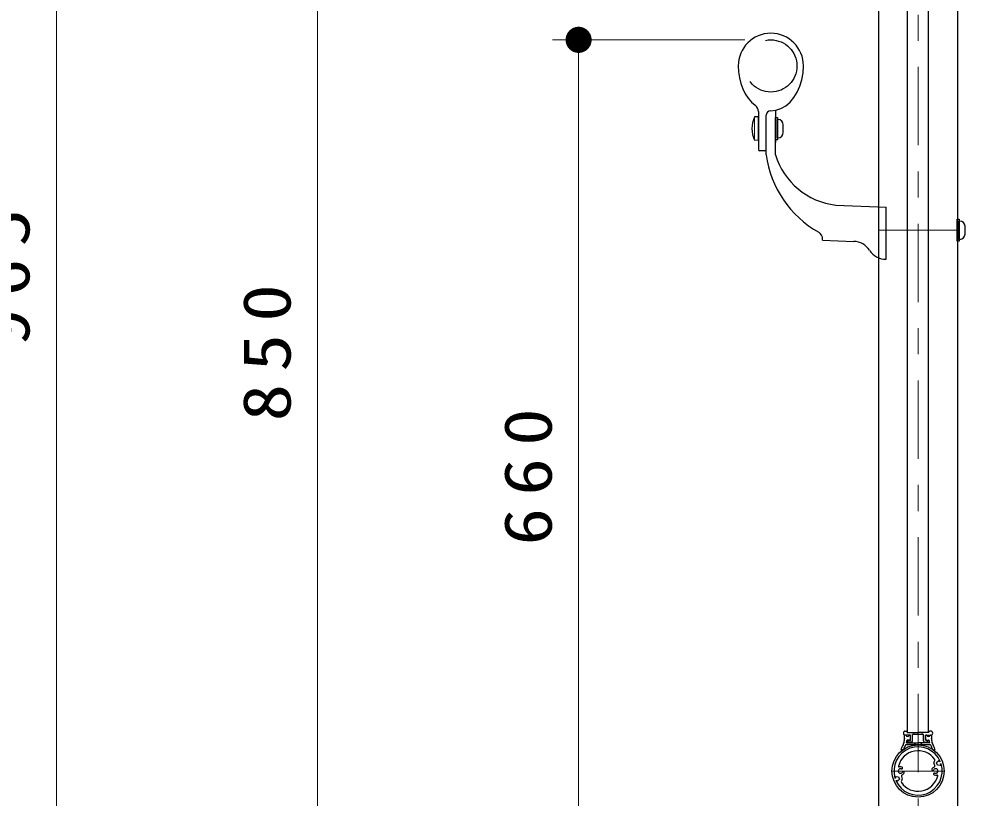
# Model space of a CAD drawing. Units: millimetres on the paper, scale 1:20. Extents: x -365 to 0, y 0 to 257.
# Drawn here: x -136.84 to -100.61, y 94.05 to 123.87 of the extents above; entities that cross this region are included whole.
import ezdxf

# ---------------------------------------------------------------- set-up
doc = ezdxf.new("R2010")
doc.units = ezdxf.units.MM
doc.linetypes.add('USER1', pattern=[4.5, 2.5, -2])
doc.linetypes.add('USER2', pattern=[6, 3, -1, 1, -1])
doc.layers.add('LY_1', color=7, linetype='Continuous', lineweight=25)
doc.styles.add('ＭＳ ゴシック', font='')
doc.styles.get('ＭＳ ゴシック').set_extended_font_data('MS Gothic')

# ---------------------------------------------------------------- blocks, each defined once
blk = doc.blocks.new('filled_dot')
at = {"color": 0, "linetype": 'Continuous', "lineweight": -2, "const_width": 1.25}
blk.add_lwpolyline([(-0.625, 0, 1), (0.625, 0, 1)], format="xyb", close=True, dxfattribs=at)

msp = doc.modelspace()

# ---------------------------------------------------------------- linework, layer by layer
at = {"layer": 'LY_1', "linetype": 'USER2', "lineweight": 13}
for p, q in [((-102.405, 140.034), (-102.405, 80.084)), ((-103.905, 115.784), (-100.605, 115.784)), ((-103.405, 95.084), (-101.405, 95.084))]:
    msp.add_line(p, q, dxfattribs=at)
at = {"layer": 'LY_1', "color": 4}
for p, q in [((-103.917, 139.584), (-103.917, 80.084)), ((-100.892, 139.584), (-100.892, 80.084)), ((-101.764, 95.297), (-101.799, 95.394)), ((-101.774, 95.458), (-101.785, 95.448)), ((-101.613, 95.468), (-101.694, 95.396)), ((-101.659, 95.302), (-101.694, 95.396)), ((-101.552, 95.299), (-101.659, 95.302)), ((-101.6, 95.43), (-101.613, 95.468)), ((-101.554, 95.447), (-101.6, 95.43)), ((-101.52, 95.353), (-101.565, 95.336)), ((-101.565, 95.336), (-101.552, 95.299)), ((-103.29, 94.815), (-103.244, 94.832)), ((-103.258, 94.869), (-103.15, 94.866)), ((-103.244, 94.832), (-103.258, 94.869)), ((-103.256, 94.721), (-103.21, 94.738)), ((-103.21, 94.738), (-103.196, 94.7)), ((-103.196, 94.7), (-103.116, 94.772)), ((-103.15, 94.866), (-103.116, 94.772)), ((-103.045, 94.871), (-103.01, 94.774)), ((-103.035, 94.71), (-103.024, 94.72))]:
    msp.add_line(p, q, dxfattribs=at)
at = {"layer": 'LY_1', "lineweight": 13}
for p, q in [((-135.405, 90.084), (-135.405, 138.334)), ((-125.405, 90.084), (-125.405, 132.571)), ((-109.043, 123.071), (-116.405, 123.071)), ((-115.405, 90.084), (-115.405, 123.071)), ((-108.668, 119.225), (-108.668, 120.118)), ((-108.768, 119.671), (-108.758, 119.671)), ((-108.758, 119.546), (-108.758, 119.796))]:
    msp.add_line(p, q, dxfattribs=at)
at = {"layer": 'LY_1', "color": 70}
for p, q in [((-102.807, 96.559), (-102.807, 136.859)), ((-102.007, 96.559), (-102.007, 136.859))]:
    msp.add_line(p, q, dxfattribs=at)
at = {"layer": 'LY_1'}
for p, q in [((-108.518, 120.325), (-108.518, 118.871)), ((-107.868, 120.376), (-107.868, 119.143)), ((-108.518, 120.121), (-108.668, 120.118)), ((-108.518, 119.221), (-108.518, 120.121)), ((-108.218, 118.671), (-108.218, 120.184)), ((-107.868, 118.671), (-107.868, 120.096)), ((-107.868, 120.096), (-107.788, 120.096)), ((-107.788, 120.096), (-107.788, 119.246)), ((-107.788, 119.321), (-107.788, 120.021)), ((-107.768, 120.021), (-107.788, 120.021)), ((-107.568, 119.521), (-107.568, 119.821)), ((-108.518, 119.221), (-108.668, 119.225)), ((-107.788, 119.246), (-107.868, 119.246)), ((-107.768, 119.321), (-107.788, 119.321)), ((-108.268, 118.821), (-108.468, 118.821)), ((-105.559, 116.745), (-103.631, 116.671)), ((-103.631, 114.671), (-103.631, 116.671)), ((-100.905, 115.359), (-100.905, 116.209)), ((-100.905, 116.209), (-100.825, 116.209)), ((-100.825, 116.209), (-100.825, 115.359)), ((-100.825, 116.169), (-100.825, 115.399)), ((-100.825, 115.434), (-100.825, 116.134)), ((-100.805, 116.134), (-100.825, 116.134)), ((-100.605, 115.634), (-100.605, 115.934)), ((-106.061, 115.401), (-106.061, 115.444)), ((-106.061, 115.401), (-104.864, 115.355)), ((-100.825, 115.359), (-100.905, 115.359)), ((-100.805, 115.434), (-100.825, 115.434)), ((-103.634, 114.821), (-103.631, 114.821)), ((-103.634, 114.671), (-103.631, 114.671))]:
    msp.add_line(p, q, dxfattribs=at)
at = {"layer": 'LY_1', "color": 190}
for p, q in [((-102.907, 96.609), (-102.844, 96.609)), ((-102.689, 96.459), (-102.907, 96.459)), ((-102.881, 96.459), (-102.904, 96.459)), ((-102.819, 96.559), (-102.819, 96.584)), ((-102.819, 96.559), (-102.407, 96.559)), ((-102.714, 96.459), (-102.738, 96.459)), ((-102.699, 96.294), (-102.699, 96.444)), ((-102.689, 96.279), (-102.689, 96.459)), ((-102.619, 96.234), (-102.619, 96.484)), ((-102.419, 96.484), (-102.619, 96.484)), ((-102.419, 96.484), (-102.407, 96.496)), ((-101.994, 96.559), (-102.407, 96.559)), ((-102.394, 96.484), (-102.407, 96.496)), ((-102.194, 96.484), (-102.394, 96.484)), ((-102.194, 96.234), (-102.194, 96.484)), ((-102.124, 96.459), (-101.907, 96.459)), ((-102.124, 96.279), (-102.124, 96.459)), ((-102.114, 96.294), (-102.114, 96.444)), ((-102.099, 96.459), (-102.076, 96.459)), ((-101.994, 96.559), (-101.994, 96.584)), ((-101.907, 96.609), (-101.969, 96.609)), ((-101.933, 96.459), (-101.909, 96.459)), ((-101.937, 96.084), (-102.876, 96.084)), ((-102.832, 96.159), (-102.419, 96.159)), ((-102.724, 96.269), (-102.807, 96.269)), ((-102.782, 96.194), (-102.782, 96.244)), ((-102.714, 96.254), (-102.772, 96.254)), ((-102.669, 96.184), (-102.772, 96.184)), ((-102.419, 96.159), (-102.407, 96.146)), ((-102.394, 96.159), (-102.407, 96.146)), ((-101.982, 96.159), (-102.394, 96.159)), ((-102.144, 96.184), (-102.042, 96.184)), ((-102.099, 96.254), (-102.042, 96.254)), ((-102.089, 96.269), (-102.006, 96.269)), ((-102.032, 96.194), (-102.032, 96.244)), ((-103.045, 95.878), (-103.056, 95.904)), ((-101.768, 95.878), (-101.758, 95.904))]:
    msp.add_line(p, q, dxfattribs=at)
at = {"layer": 'LY_1', "color": 190, "linetype": 'USER1', "lineweight": 13}
for p, q in [((-102.569, 96.484), (-102.569, 96.559)), ((-102.244, 96.484), (-102.244, 96.559)), ((-102.569, 96.159), (-102.519, 96.109)), ((-102.519, 96.109), (-102.519, 96.084)), ((-102.244, 96.159), (-102.294, 96.109)), ((-102.294, 96.084), (-102.294, 96.109))]:
    msp.add_line(p, q, dxfattribs=at)
at = {"layer": 'LY_1'}
for points in [[(-109.293, 122.071), (-109.281, 121.842), (-109.248, 121.617), (-109.193, 121.4), (-109.117, 121.196), (-109.021, 121.006), (-108.909, 120.837), (-108.78, 120.689), (-108.639, 120.566)], [(-108.043, 120.359), (-107.847, 120.38), (-107.656, 120.443), (-107.475, 120.545), (-107.308, 120.686), (-107.159, 120.86), (-107.031, 121.065), (-106.929, 121.294), (-106.854, 121.542), (-106.808, 121.804), (-106.793, 122.071)]]:
    msp.add_lwpolyline(points, dxfattribs=at)
at = {"layer": 'LY_1', "linetype": 'USER1'}
msp.add_circle((-108.043, 122.071), 1, dxfattribs=at)
at = {"layer": 'LY_1', "color": 21}
msp.add_circle((-102.405, 95.084), 1, dxfattribs=at)
at = {"layer": 'LY_1'}
for centre, radius, start, end in [((-108.043, 122.071), 1.25, 0, 180), ((-108.818, 120.325), 0.3, 0, 53.378), ((-108.043, 120.184), 0.175, 93, 180), ((-107.723, 119.671), 1.045, 154.7288, 205.2712), ((-107.768, 119.821), 0.2, 0, 90), ((-107.768, 119.521), 0.2, 270, 0), ((-108.468, 118.871), 0.05, 180, 270), ((-108.268, 118.871), 0.05, 270, 0), ((-104.251, 119.191), 4, 187.4588, 240.664), ((-105.238, 119.476), 2.75, 197.0152, 263.2948), ((-100.805, 115.934), 0.2, 0, 90), ((-106.361, 115.444), 0.3, 0, 60.1063), ((-100.805, 115.634), 0.2, 270, 0), ((-104.893, 114.606), 0.75, 32.9536, 87.8158), ((-103.634, 115.421), 0.75, 212.9536, 270)]:
    msp.add_arc(centre, radius, start, end, dxfattribs=at)
at = {"layer": 'LY_1', "color": 190}
for centre, radius, start, end in [((-102.888, 96.534), 0.0813, 126.8699, 233.1301), ((-102.907, 96.559), 0.05, 90, 126.8699), ((-102.907, 96.509), 0.05, 233.1301, 270), ((-104.069, 96.459), 1.15, 353.3794, 359.2623), ((-102.904, 96.444), 0.015, 90, 179.2623), ((-102.881, 96.444), 0.015, 20.0052, 90), ((-102.809, 96.47), 0.061, 200.0052, 339.9948), ((-102.844, 96.584), 0.025, 0, 90), ((-102.738, 96.444), 0.015, 90, 159.9948), ((-102.714, 96.444), 0.015, 0, 90), ((-102.099, 96.444), 0.015, 90, 180), ((-102.076, 96.444), 0.015, 20.0052, 90), ((-102.004, 96.47), 0.061, 200.0052, 339.9948), ((-101.969, 96.584), 0.025, 90, 180), ((-101.933, 96.444), 0.015, 90, 159.9948), ((-101.909, 96.444), 0.015, 0.7377, 90), ((-101.907, 96.559), 0.05, 53.1301, 90), ((-101.907, 96.509), 0.05, 270, 306.8699), ((-100.744, 96.459), 1.15, 180.7377, 186.6206), ((-101.925, 96.534), 0.0813, 306.8699, 53.1301), ((-104.069, 96.459), 1.15, 331.8814, 338.6206), ((-102.984, 96.034), 0.015, 125.4384, 158.6206), ((-103.034, 96.104), 0.0708, 305.4384, 16.7224), ((-102.952, 96.129), 0.015, 130.358, 196.7224), ((-103.007, 96.194), 0.0708, 310.358, 21.642), ((-104.069, 96.459), 1.24, 334.5753, 341.8952), ((-102.928, 96.226), 0.015, 135.2776, 201.642), ((-102.989, 96.286), 0.0708, 315.2776, 26.5616), ((-102.912, 96.325), 0.015, 173.3794, 206.5616), ((-102.876, 96.069), 0.015, 90, 161.8952), ((-102.832, 96.174), 0.015, 167.0318, 270), ((-104.069, 96.459), 1.255, 347.0319, 350.3303), ((-102.807, 96.244), 0.025, 90, 170.3303), ((-102.772, 96.244), 0.01, 90, 180), ((-102.772, 96.194), 0.01, 180, 270), ((-102.724, 96.294), 0.025, 270, 0), ((-102.714, 96.279), 0.025, 270, 0), ((-102.669, 96.234), 0.05, 270, 0), ((-102.144, 96.234), 0.05, 180, 270), ((-102.099, 96.279), 0.025, 180, 270), ((-102.089, 96.294), 0.025, 180, 270), ((-102.042, 96.244), 0.01, 0, 90), ((-102.042, 96.194), 0.01, 270, 0), ((-102.006, 96.244), 0.025, 9.6697, 90), ((-101.982, 96.174), 0.015, 270, 12.9681), ((-100.744, 96.459), 1.255, 189.6697, 192.9682), ((-101.937, 96.069), 0.015, 18.1049, 90), ((-100.744, 96.459), 1.24, 198.1048, 205.4247), ((-101.825, 96.286), 0.0708, 153.4384, 224.7224), ((-101.901, 96.325), 0.015, 333.4384, 6.6206), ((-101.806, 96.194), 0.0708, 158.358, 229.642), ((-101.886, 96.226), 0.015, 338.358, 44.7224), ((-101.861, 96.129), 0.015, 343.2776, 49.642), ((-101.779, 96.104), 0.0708, 163.2776, 234.5616), ((-101.829, 96.034), 0.015, 21.3794, 54.5616), ((-100.744, 96.459), 1.15, 201.3794, 208.1186), ((-103.042, 95.91), 0.015, 151.8814, 201.6961), ((-103.031, 95.884), 0.015, 201.6961, 307.9845), ((-102.407, 95.084), 1, 123.2246, 127.9845), ((-102.963, 95.933), 0.015, 303.2246, 334.5753), ((-101.851, 95.933), 0.015, 205.4247, 236.7754), ((-102.407, 95.084), 1, 52.0155, 56.7754), ((-101.782, 95.884), 0.015, 232.0155, 338.3039), ((-101.772, 95.91), 0.015, 338.3039, 28.1186)]:
    msp.add_arc(centre, radius, start, end, dxfattribs=at)
at = {"layer": 'LY_1', "color": 4}
for centre, radius, start, end in [((-102.405, 95.084), 0.925, 23.0986, 196.9014), ((-102.405, 95.084), 0.775, 34.5586, 166.1279), ((-102.405, 95.084), 0.925, 203.0986, 16.9014), ((-101.752, 95.411), 0.05, 131.8014, 200), ((-101.811, 95.28), 0.05, 292.5063, 20), ((-101.808, 95.495), 0.05, 311.8014, 34.5586), ((-103.08, 95.084), 0.0875, 67.4576, 332.5424), ((-103.133, 95.264), 0.025, 166.1279, 286.4592), ((-103.08, 95.084), 0.163, 67.4576, 106.4592), ((-102.998, 94.888), 0.05, 112.5063, 200), ((-103.032, 95.199), 0.0375, 247.4576, 67.4576), ((-103.08, 95.084), 0.163, 292.5063, 332.5424), ((-102.969, 95.026), 0.0375, 332.5424, 152.5424), ((-101.841, 95.142), 0.0375, 152.5424, 332.5424), ((-101.73, 95.084), 0.163, 112.5063, 152.5424), ((-101.778, 94.969), 0.0375, 67.4576, 247.4576), ((-101.73, 95.084), 0.0875, 247.4576, 152.5424), ((-101.73, 95.084), 0.163, 247.4576, 286.4592), ((-103.002, 94.673), 0.05, 131.8014, 214.5586), ((-102.405, 95.084), 0.775, 214.5586, 346.1279), ((-103.057, 94.757), 0.05, 311.8014, 20), ((-101.677, 94.904), 0.025, 346.1279, 106.4592)]:
    msp.add_arc(centre, radius, start, end, dxfattribs=at)

# ---------------------------------------------------------------- block references
at = {"layer": 'LY_1', "lineweight": 13, "xscale": 0.4, "yscale": 0.4, "rotation": 270}
msp.add_blockref('filled_dot', (-115.405, 123.071), dxfattribs=at)

# ---------------------------------------------------------------- texts
at = {"layer": 'LY_1', "char_height": 1.833, "attachment_point": 8, "rotation": 90, "style": 'ＭＳ ゴシック'}
for s, insert in [('\\T1.33;\\W1.15;965', (-136.405, 114.209)), ('\\T1.33;\\W1.15;850', (-126.405, 111.328)), ('\\T1.33;\\W1.15;660', (-116.405, 106.578))]:
    msp.add_mtext(s, dxfattribs=dict(at, insert=insert))

doc.saveas('drawing.dxf')
